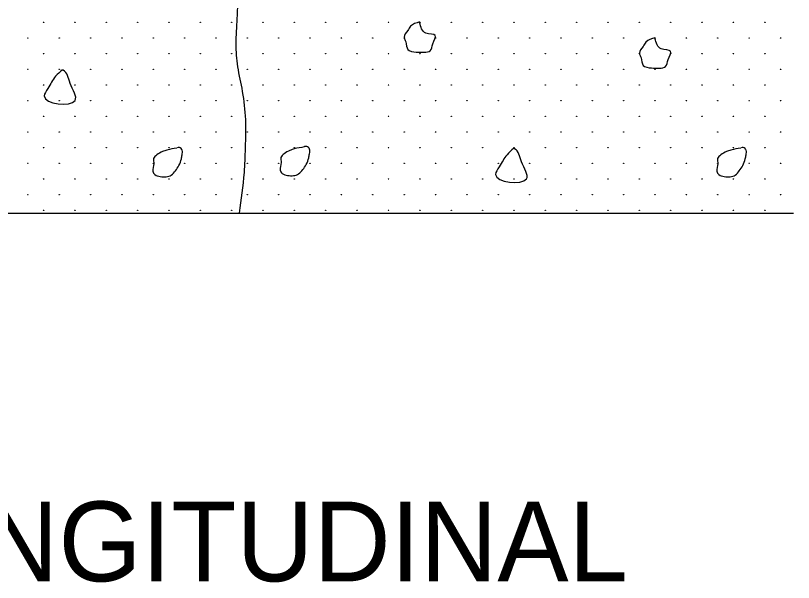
# Model space of a CAD drawing. Extents: x 99582 to 100262, y 99899 to 100604.
# Drawn here: x 99775.68 to 99817.33, y 100006.73 to 100037.11 of the extents above; entities that cross this region are included whole.
import ezdxf

# ---------------------------------------------------------------- set-up
doc = ezdxf.new("R2010")
doc.units = 0
for name, color, linetype in [('Level 11', 7, 'Continuous'), ('Level 29', 7, 'Continuous'), ('Level 55', 7, 'Continuous')]:
    doc.layers.add(name, color=color, linetype=linetype)

msp = doc.modelspace()

# ---------------------------------------------------------------- linework, layer by layer
at = {"layer": 'Level 11'}
for points in [[(99797.317, 100036.765), (99796.83, 100036.534), (99796.682, 100036.308), (99796.48, 100035.952), (99796.575, 100035.696), (99796.682, 100035.293), (99797.127, 100035.156), (99797.549, 100035.144), (99797.887, 100035.227), (99798.018, 100035.601), (99798.154, 100036.047), (99797.655, 100036.171), (99797.317, 100036.741)], [(99809.92, 100035.914), (99809.433, 100035.682), (99809.285, 100035.457), (99809.083, 100035.1), (99809.178, 100034.845), (99809.285, 100034.441), (99809.73, 100034.305), (99810.151, 100034.293), (99810.49, 100034.376), (99810.621, 100034.75), (99810.757, 100035.195), (99810.258, 100035.32), (99809.92, 100035.89)], [(99778.177, 100034.188), (99777.827, 100033.856), (99777.405, 100033.203), (99777.215, 100032.799), (99778.866, 100032.556), (99778.598, 100033.476), (99778.23, 100034.176), (99778.165, 100034.206)], [(99784.314, 100030.007), (99783.785, 100029.9), (99783.548, 100029.817), (99783.245, 100029.645), (99783.073, 100029.443), (99783.085, 100029.17), (99783.031, 100028.766), (99783.138, 100028.588), (99783.423, 100028.481), (99783.75, 100028.469), (99784.017, 100028.564), (99784.237, 100028.79), (99784.427, 100029.075), (99784.557, 100029.425), (99784.599, 100029.645), (99784.599, 100029.888), (99784.45, 100030.037), (99784.332, 100030.025)], [(99791.134, 100030.069), (99790.605, 100029.962), (99790.368, 100029.879), (99790.065, 100029.707), (99789.893, 100029.505), (99789.905, 100029.232), (99789.851, 100028.828), (99789.958, 100028.65), (99790.243, 100028.543), (99790.57, 100028.531), (99790.837, 100028.626), (99791.056, 100028.852), (99791.246, 100029.137), (99791.377, 100029.487), (99791.419, 100029.707), (99791.419, 100029.95), (99791.27, 100030.099), (99791.151, 100030.087)], [(99814.513, 100030.007), (99813.985, 100029.9), (99813.747, 100029.817), (99813.444, 100029.645), (99813.272, 100029.443), (99813.284, 100029.17), (99813.231, 100028.766), (99813.338, 100028.588), (99813.623, 100028.481), (99813.949, 100028.469), (99814.216, 100028.564), (99814.436, 100028.79), (99814.626, 100029.075), (99814.757, 100029.425), (99814.798, 100029.645), (99814.798, 100029.888), (99814.65, 100030.037), (99814.531, 100030.025)], [(99802.348, 100029.987), (99801.998, 100029.654), (99801.577, 100029.001), (99801.387, 100028.598), (99803.037, 100028.354), (99802.77, 100029.274), (99802.402, 100029.975), (99802.337, 100030.005)]]:
    msp.add_spline(points, degree=3, dxfattribs=at)
at = {"layer": 'Level 29'}
msp.add_line((99760.333, 100026.527), (99817.333, 100026.527), dxfattribs=at)
for centre in [(99777.177, 100036.748), (99778.856, 100036.748), (99780.536, 100036.748), (99782.215, 100036.748), (99783.895, 100036.748), (99785.574, 100036.748), (99787.253, 100036.748), (99788.933, 100036.748), (99790.612, 100036.748), (99792.291, 100036.748), (99793.971, 100036.748), (99795.65, 100036.748), (99797.33, 100036.748), (99799.009, 100036.748), (99800.688, 100036.748), (99802.368, 100036.748), (99804.047, 100036.748), (99805.726, 100036.748), (99807.406, 100036.748), (99809.085, 100036.748), (99810.765, 100036.748), (99812.444, 100036.748), (99814.123, 100036.748), (99815.803, 100036.748), (99776.337, 100035.908), (99778.017, 100035.908), (99779.696, 100035.908), (99781.375, 100035.908), (99783.055, 100035.908), (99784.734, 100035.908), (99786.414, 100035.908), (99788.093, 100035.908), (99789.772, 100035.908), (99791.452, 100035.908), (99793.131, 100035.908), (99794.81, 100035.908), (99796.49, 100035.908), (99798.169, 100035.908), (99799.849, 100035.908), (99801.528, 100035.908), (99803.207, 100035.908), (99804.887, 100035.908), (99806.566, 100035.908), (99808.246, 100035.908), (99809.925, 100035.908), (99811.604, 100035.908), (99813.284, 100035.908), (99814.963, 100035.908), (99816.642, 100035.908), (99777.177, 100035.069), (99778.856, 100035.069), (99780.536, 100035.069), (99782.215, 100035.069), (99783.895, 100035.069), (99785.574, 100035.069), (99787.253, 100035.069), (99788.933, 100035.069), (99790.612, 100035.069), (99792.291, 100035.069), (99793.971, 100035.069), (99795.65, 100035.069), (99797.33, 100035.069), (99799.009, 100035.069), (99800.688, 100035.069), (99802.368, 100035.069), (99804.047, 100035.069), (99805.726, 100035.069), (99807.406, 100035.069), (99809.085, 100035.069), (99810.765, 100035.069), (99812.444, 100035.069), (99814.123, 100035.069), (99815.803, 100035.069), (99776.337, 100034.229), (99778.017, 100034.229), (99779.696, 100034.229), (99781.375, 100034.229), (99783.055, 100034.229), (99784.734, 100034.229), (99786.414, 100034.229), (99788.093, 100034.229), (99789.772, 100034.229), (99791.452, 100034.229), (99793.131, 100034.229), (99794.81, 100034.229), (99796.49, 100034.229), (99798.169, 100034.229), (99799.849, 100034.229), (99801.528, 100034.229), (99803.207, 100034.229), (99804.887, 100034.229), (99806.566, 100034.229), (99808.246, 100034.229), (99809.925, 100034.229), (99811.604, 100034.229), (99813.284, 100034.229), (99814.963, 100034.229), (99816.642, 100034.229), (99777.177, 100033.389), (99778.856, 100033.389), (99780.536, 100033.389), (99782.215, 100033.389), (99783.895, 100033.389), (99785.574, 100033.389), (99787.253, 100033.389), (99788.933, 100033.389), (99790.612, 100033.389), (99792.291, 100033.389), (99793.971, 100033.389), (99795.65, 100033.389), (99797.33, 100033.389), (99799.009, 100033.389), (99800.688, 100033.389), (99802.368, 100033.389), (99804.047, 100033.389), (99805.726, 100033.389), (99807.406, 100033.389), (99809.085, 100033.389), (99810.765, 100033.389), (99812.444, 100033.389), (99814.123, 100033.389), (99815.803, 100033.389), (99776.337, 100032.55), (99778.017, 100032.55), (99779.696, 100032.55), (99781.375, 100032.55), (99783.055, 100032.55), (99784.734, 100032.55), (99786.414, 100032.55), (99788.093, 100032.55), (99789.772, 100032.55), (99791.452, 100032.55), (99793.131, 100032.55), (99794.81, 100032.55), (99796.49, 100032.55), (99798.169, 100032.55), (99799.849, 100032.55), (99801.528, 100032.55), (99803.207, 100032.55), (99804.887, 100032.55), (99806.566, 100032.55), (99808.246, 100032.55), (99809.925, 100032.55), (99811.604, 100032.55), (99813.284, 100032.55), (99814.963, 100032.55), (99816.642, 100032.55), (99777.177, 100031.71), (99778.856, 100031.71), (99780.536, 100031.71), (99782.215, 100031.71), (99783.895, 100031.71), (99785.574, 100031.71), (99787.253, 100031.71), (99788.933, 100031.71), (99790.612, 100031.71), (99792.291, 100031.71), (99793.971, 100031.71), (99795.65, 100031.71), (99797.33, 100031.71), (99799.009, 100031.71), (99800.688, 100031.71), (99802.368, 100031.71), (99804.047, 100031.71), (99805.726, 100031.71), (99807.406, 100031.71), (99809.085, 100031.71), (99810.765, 100031.71), (99812.444, 100031.71), (99814.123, 100031.71), (99815.803, 100031.71), (99776.337, 100030.87), (99778.017, 100030.87), (99779.696, 100030.87), (99781.375, 100030.87), (99783.055, 100030.87), (99784.734, 100030.87), (99786.414, 100030.87), (99788.093, 100030.87), (99789.772, 100030.87), (99791.452, 100030.87), (99793.131, 100030.87), (99794.81, 100030.87), (99796.49, 100030.87), (99798.169, 100030.87), (99799.849, 100030.87), (99801.528, 100030.87), (99803.207, 100030.87), (99804.887, 100030.87), (99806.566, 100030.87), (99808.246, 100030.87), (99809.925, 100030.87), (99811.604, 100030.87), (99813.284, 100030.87), (99814.963, 100030.87), (99816.642, 100030.87), (99777.177, 100030.031), (99778.856, 100030.031), (99780.536, 100030.031), (99782.215, 100030.031), (99783.895, 100030.031), (99785.574, 100030.031), (99787.253, 100030.031), (99788.933, 100030.031), (99790.612, 100030.031), (99792.291, 100030.031), (99793.971, 100030.031), (99795.65, 100030.031), (99797.33, 100030.031), (99799.009, 100030.031), (99800.688, 100030.031), (99802.368, 100030.031), (99804.047, 100030.031), (99805.726, 100030.031), (99807.406, 100030.031), (99809.085, 100030.031), (99810.765, 100030.031), (99812.444, 100030.031), (99814.123, 100030.031), (99815.803, 100030.031), (99776.337, 100029.191), (99778.017, 100029.191), (99779.696, 100029.191), (99781.375, 100029.191), (99783.055, 100029.191), (99784.734, 100029.191), (99786.414, 100029.191), (99788.093, 100029.191), (99789.772, 100029.191), (99791.452, 100029.191), (99793.131, 100029.191), (99794.81, 100029.191), (99796.49, 100029.191), (99798.169, 100029.191), (99799.849, 100029.191), (99801.528, 100029.191), (99803.207, 100029.191), (99804.887, 100029.191), (99806.566, 100029.191), (99808.246, 100029.191), (99809.925, 100029.191), (99811.604, 100029.191), (99813.284, 100029.191), (99814.963, 100029.191), (99816.642, 100029.191), (99777.177, 100028.351), (99778.856, 100028.351), (99780.536, 100028.351), (99782.215, 100028.351), (99783.895, 100028.351), (99785.574, 100028.351), (99787.253, 100028.351), (99788.933, 100028.351), (99790.612, 100028.351), (99792.291, 100028.351), (99793.971, 100028.351), (99795.65, 100028.351), (99797.33, 100028.351), (99799.009, 100028.351), (99800.688, 100028.351), (99802.368, 100028.351), (99804.047, 100028.351), (99805.726, 100028.351), (99807.406, 100028.351), (99809.085, 100028.351), (99810.765, 100028.351), (99812.444, 100028.351), (99814.123, 100028.351), (99815.803, 100028.351), (99776.337, 100027.512), (99778.017, 100027.512), (99779.696, 100027.512), (99781.375, 100027.512), (99783.055, 100027.512), (99784.734, 100027.512), (99786.414, 100027.512), (99788.093, 100027.512), (99789.772, 100027.512), (99791.452, 100027.512), (99793.131, 100027.512), (99794.81, 100027.512), (99796.49, 100027.512), (99798.169, 100027.512), (99799.849, 100027.512), (99801.528, 100027.512), (99803.207, 100027.512), (99804.887, 100027.512), (99806.566, 100027.512), (99808.246, 100027.512), (99809.925, 100027.512), (99811.604, 100027.512), (99813.284, 100027.512), (99814.963, 100027.512), (99816.642, 100027.512), (99777.177, 100026.672), (99778.856, 100026.672), (99780.536, 100026.672), (99782.215, 100026.672), (99783.895, 100026.672), (99785.574, 100026.672), (99787.253, 100026.672), (99788.933, 100026.672), (99790.612, 100026.672), (99792.291, 100026.672), (99793.971, 100026.672), (99795.65, 100026.672), (99797.33, 100026.672), (99799.009, 100026.672), (99800.688, 100026.672), (99802.368, 100026.672), (99804.047, 100026.672), (99805.726, 100026.672), (99807.406, 100026.672), (99809.085, 100026.672), (99810.765, 100026.672), (99812.444, 100026.672), (99814.123, 100026.672), (99815.803, 100026.672)]:
    msp.add_circle(centre, 0.0119, dxfattribs=at)
msp.add_spline([(99787.646, 100049.683), (99787.665, 100047.59), (99787.788, 100046.971), (99787.788, 100045.609), (99787.788, 100044.184), (99787.603, 100042.821), (99787.603, 100041.892), (99787.603, 100040.033), (99787.603, 100038.856), (99787.541, 100037.123), (99787.48, 100035.759), (99787.541, 100034.521), (99787.788, 100033.219), (99787.975, 100031.733), (99787.975, 100029.999), (99787.913, 100028.697), (99787.646, 100026.527)], degree=3, dxfattribs=at)

# ---------------------------------------------------------------- texts
at = {"layer": 'Level 55'}
msp.add_text('LONGITUDINAL', height=4.275, dxfattribs=at).set_placement((99766.226, 100006.795))

doc.saveas('drawing.dxf')
